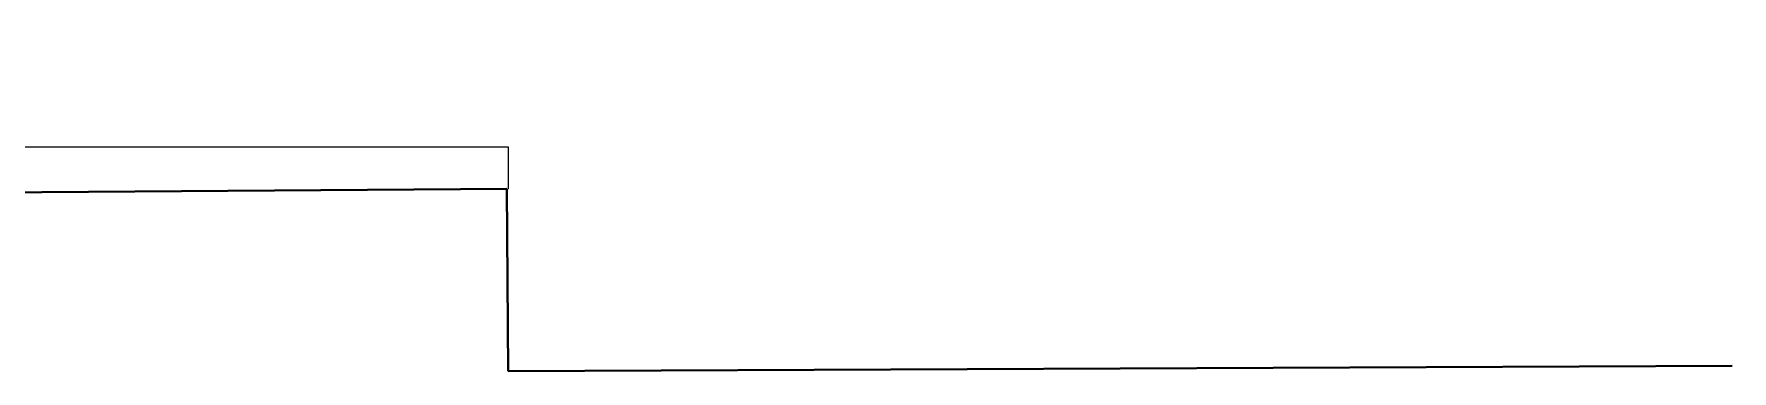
# Model space of a CAD drawing. Extents: x -43 to 90, y 6 to 81.
# Drawn here: x 86.176 to 90.213, y 61.089 to 61.891 of the extents above; entities that cross this region are included whole.
import ezdxf

# ---------------------------------------------------------------- set-up
doc = ezdxf.new("R2010")
doc.units = 0
doc.header["$LTSCALE"] = 0.1
doc.header["$MEASUREMENT"] = 0
doc.layers.add('cortado', color=7, linetype='CONTINUOUS', lineweight=40)
doc.layers.add('visto', color=9, linetype='CONTINUOUS')

msp = doc.modelspace()

# ---------------------------------------------------------------- linework, layer by layer
at = {"layer": 'cortado', "linetype": 'ByBlock'}
msp.add_lwpolyline([(90.2125, 61.1011), (87.303, 61.0886), (87.2999, 61.5221), (63.8701, 61.3569), (63.0997, 61.4081), (60.9385, 61.4327), (58.7813, 61.4082), (58.0068, 61.3569), (56.8082, 61.3569), (56.7544, 61.3714), (55.9243, 61.4108), (53.955, 61.4284), (51.957, 61.3936), (51.6509, 61.3721), (51.5917, 61.3577), (43.7266, 61.4103), (35.8616, 61.4629), (32.2866, 61.8075), (28.5437, 61.8911), (26.9751, 61.8911)], dxfattribs=at)
at = {"layer": 'visto'}
for p, q in [((83.7564, 61.6221), (87.303, 61.6221)), ((87.303, 61.6221), (87.303, 61.5221)), ((63.8701, 61.3569), (87.303, 61.5221)), ((87.303, 61.0886), (90.2125, 61.1011))]:
    msp.add_line(p, q, dxfattribs=at)

doc.saveas('drawing.dxf')
